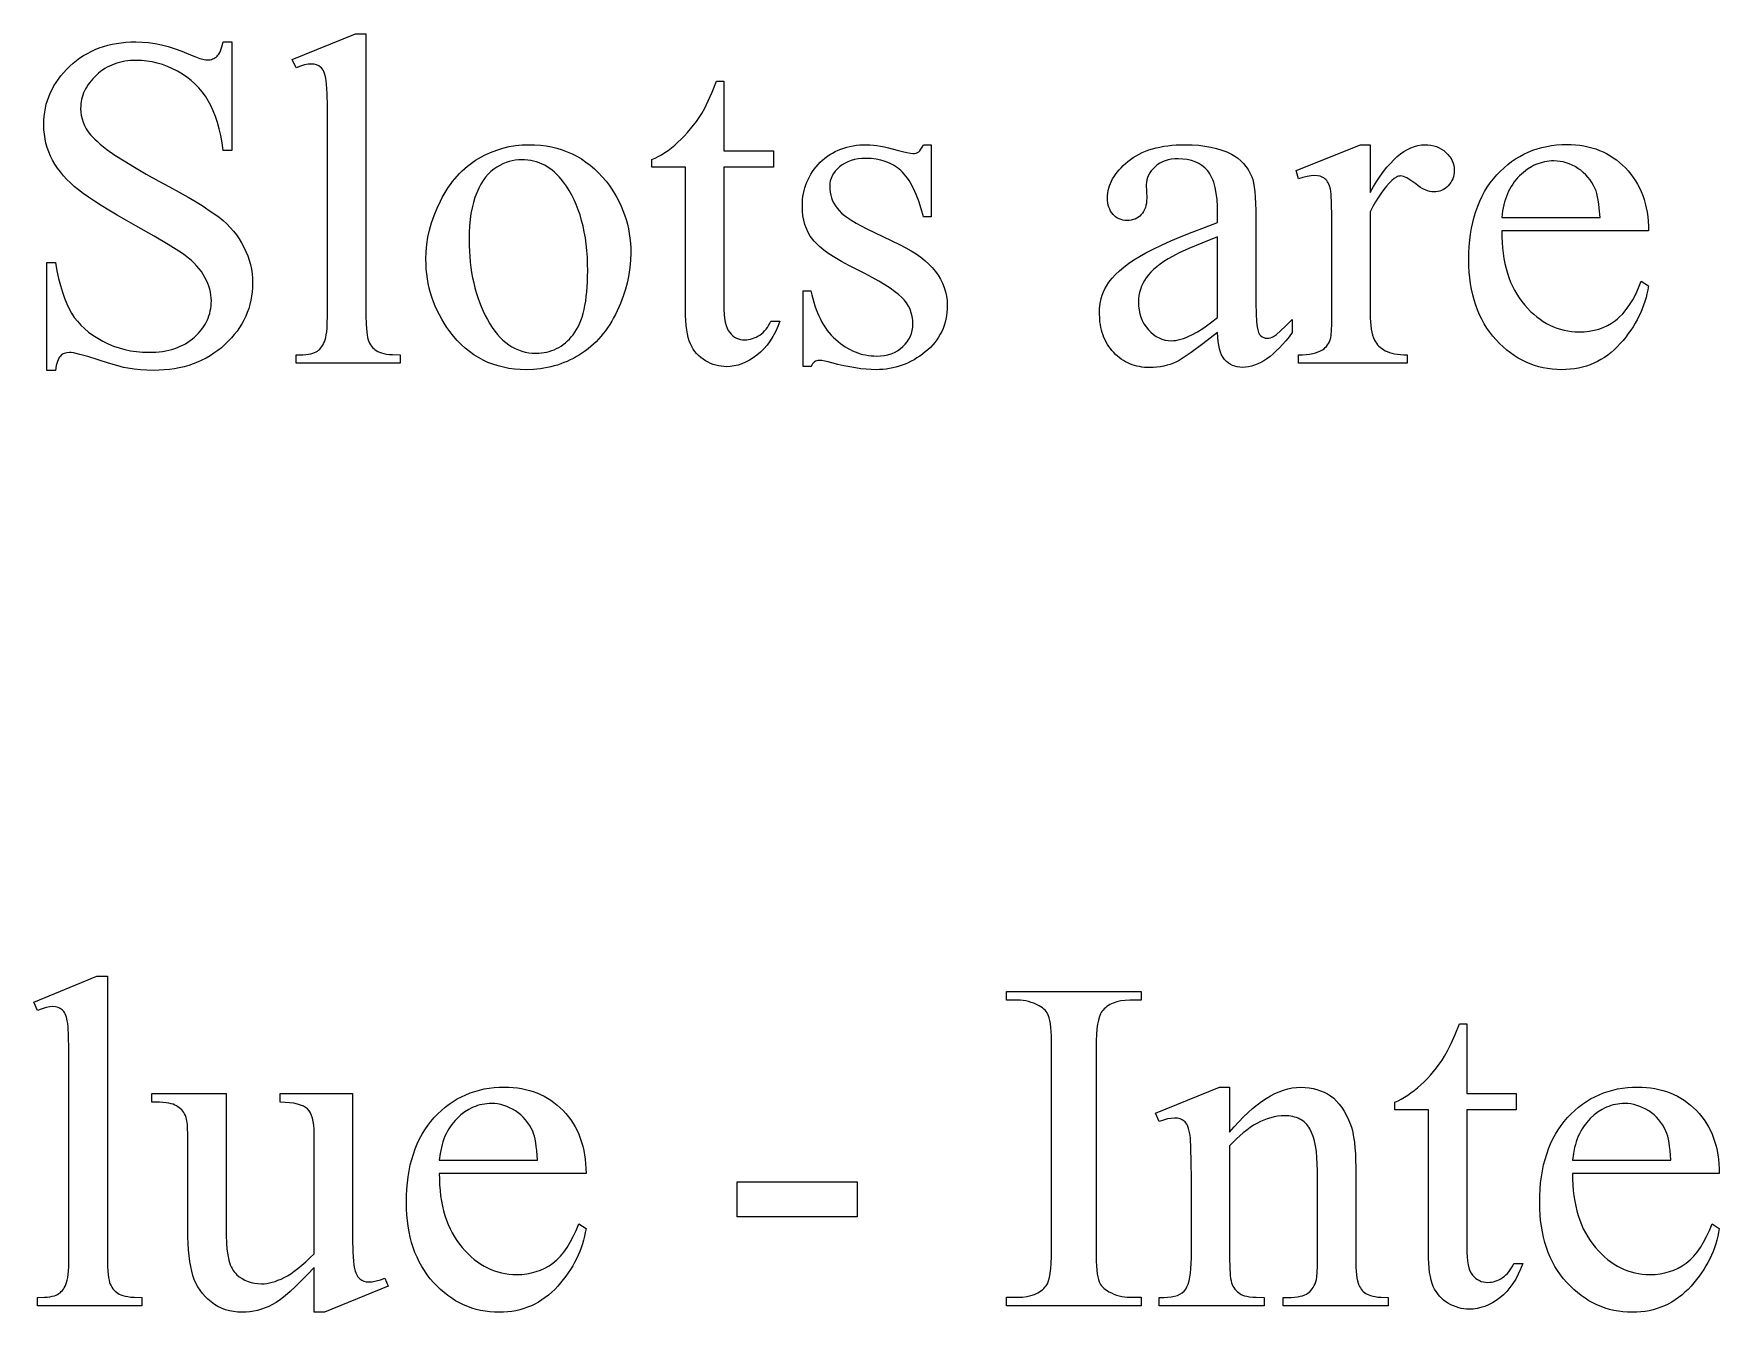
# Model space of a CAD drawing. Extents: x 6 to 600, y -207 to 349.
# Drawn here: x 219.9 to 286.9, y -169.5 to -118.7 of the extents above; entities that cross this region are included whole.
import ezdxf

# ---------------------------------------------------------------- set-up
doc = ezdxf.new("R2010")
doc.units = 0
doc.header["$MEASUREMENT"] = 0
doc.layers.add('INT', color=5, linetype='CONTINUOUS')
doc.layers.add('TEXT', color=18, linetype='CONTINUOUS')

msp = doc.modelspace()

# ---------------------------------------------------------------- linework, layer by layer
at = {"layer": 'INT'}
for points in [[(222.797, -156.159), (222.797, -167.359), (222.804, -167.722), (222.813, -167.878), (222.826, -168.018), (222.842, -168.141), (222.862, -168.247), (222.885, -168.337), (222.912, -168.41), (222.943, -168.473), (222.977, -168.531), (223.016, -168.586), (223.058, -168.637), (223.105, -168.684), (223.155, -168.727), (223.209, -168.766), (223.267, -168.802), (223.333, -168.833), (223.413, -168.86), (223.505, -168.883), (223.61, -168.902), (223.729, -168.917), (223.86, -168.927), (224.161, -168.935), (224.161, -169.267), (220.022, -169.267), (220.022, -168.935), (220.289, -168.928), (220.406, -168.919), (220.511, -168.905), (220.604, -168.889), (220.686, -168.868), (220.756, -168.844), (220.815, -168.816), (220.866, -168.783), (220.915, -168.746), (220.961, -168.704), (221.004, -168.657), (221.044, -168.605), (221.081, -168.548), (221.115, -168.486), (221.147, -168.419), (221.175, -168.342), (221.199, -168.249), (221.22, -168.14), (221.237, -168.016), (221.25, -167.875), (221.259, -167.719), (221.267, -167.359), (221.267, -159.689), (221.263, -159.044), (221.25, -158.536), (221.23, -158.166), (221.217, -158.032), (221.202, -157.933), (221.165, -157.783), (221.118, -157.658), (221.091, -157.605), (221.061, -157.559), (221.029, -157.519), (220.995, -157.486), (220.918, -157.434), (220.832, -157.396), (220.736, -157.374), (220.631, -157.366), (220.503, -157.376), (220.359, -157.403), (220.198, -157.449), (220.022, -157.514), (219.865, -157.191), (222.382, -156.159)], [(263.92, -168.926), (263.92, -169.267), (258.564, -169.267), (258.564, -168.926), (259.006, -168.926), (259.193, -168.919), (259.367, -168.898), (259.527, -168.863), (259.675, -168.813), (259.809, -168.75), (259.871, -168.713), (259.929, -168.672), (259.985, -168.628), (260.037, -168.58), (260.085, -168.529), (260.131, -168.474), (260.158, -168.434), (260.183, -168.388), (260.228, -168.275), (260.266, -168.137), (260.297, -167.972), (260.321, -167.782), (260.338, -167.565), (260.349, -167.323), (260.352, -167.055), (260.352, -158.98), (260.345, -158.545), (260.335, -158.358), (260.322, -158.191), (260.305, -158.045), (260.285, -157.918), (260.26, -157.812), (260.232, -157.726), (260.206, -157.669), (260.174, -157.615), (260.136, -157.562), (260.092, -157.512), (260.041, -157.463), (259.985, -157.417), (259.923, -157.372), (259.854, -157.33), (259.752, -157.278), (259.649, -157.233), (259.545, -157.195), (259.44, -157.164), (259.333, -157.139), (259.225, -157.122), (259.116, -157.112), (259.006, -157.108), (258.564, -157.108), (258.564, -156.767), (263.92, -156.767), (263.92, -157.108), (263.468, -157.108), (263.283, -157.115), (263.111, -157.137), (262.952, -157.172), (262.807, -157.221), (262.674, -157.285), (262.612, -157.322), (262.554, -157.362), (262.498, -157.407), (262.447, -157.454), (262.398, -157.505), (262.353, -157.56), (262.325, -157.6), (262.298, -157.647), (262.252, -157.759), (262.212, -157.898), (262.18, -158.062), (262.154, -158.253), (262.136, -158.469), (262.126, -158.711), (262.122, -158.98), (262.122, -167.055), (262.13, -167.489), (262.139, -167.676), (262.152, -167.843), (262.169, -167.99), (262.189, -168.116), (262.214, -168.222), (262.242, -168.309), (262.268, -168.365), (262.301, -168.42), (262.34, -168.472), (262.385, -168.523), (262.436, -168.571), (262.494, -168.618), (262.558, -168.662), (262.629, -168.705), (262.729, -168.757), (262.83, -168.802), (262.933, -168.84), (263.037, -168.871), (263.143, -168.895), (263.25, -168.912), (263.358, -168.923), (263.468, -168.926)], [(276.862, -158.049), (276.862, -160.823), (278.835, -160.823), (278.835, -161.469), (276.862, -161.469), (276.862, -166.944), (276.866, -167.141), (276.877, -167.321), (276.895, -167.484), (276.921, -167.631), (276.954, -167.761), (276.994, -167.874), (277.042, -167.971), (277.097, -168.05), (277.158, -168.117), (277.223, -168.175), (277.292, -168.225), (277.366, -168.265), (277.443, -168.296), (277.525, -168.318), (277.611, -168.332), (277.701, -168.336), (277.777, -168.333), (277.852, -168.324), (277.927, -168.31), (278.001, -168.289), (278.074, -168.262), (278.147, -168.23), (278.219, -168.192), (278.291, -168.147), (278.36, -168.097), (278.426, -168.041), (278.487, -167.98), (278.544, -167.913), (278.598, -167.841), (278.647, -167.763), (278.692, -167.679), (278.733, -167.59), (279.093, -167.59), (279.008, -167.808), (278.915, -168.013), (278.813, -168.204), (278.703, -168.381), (278.585, -168.544), (278.459, -168.693), (278.324, -168.828), (278.18, -168.949), (278.032, -169.056), (277.883, -169.149), (277.733, -169.227), (277.581, -169.291), (277.428, -169.341), (277.275, -169.377), (277.12, -169.398), (276.963, -169.406), (276.858, -169.402), (276.753, -169.391), (276.648, -169.372), (276.544, -169.347), (276.441, -169.314), (276.338, -169.273), (276.236, -169.226), (276.134, -169.17), (276.036, -169.109), (275.944, -169.04), (275.859, -168.966), (275.781, -168.885), (275.71, -168.797), (275.645, -168.704), (275.586, -168.604), (275.535, -168.498), (275.489, -168.381), (275.45, -168.249), (275.417, -168.102), (275.389, -167.941), (275.368, -167.765), (275.353, -167.574), (275.344, -167.368), (275.341, -167.147), (275.341, -161.469), (274.004, -161.469), (274.004, -161.164), (274.132, -161.109), (274.259, -161.045), (274.388, -160.973), (274.517, -160.891), (274.647, -160.801), (274.778, -160.702), (274.909, -160.594), (275.041, -160.478), (275.172, -160.354), (275.299, -160.224), (275.423, -160.089), (275.543, -159.949), (275.659, -159.802), (275.772, -159.651), (275.881, -159.493), (275.986, -159.33), (276.103, -159.118), (276.24, -158.834), (276.398, -158.478), (276.576, -158.049)], [(232.541, -160.823), (232.541, -165.939), (232.545, -166.601), (232.558, -167.121), (232.579, -167.498), (232.593, -167.633), (232.61, -167.732), (232.649, -167.884), (232.673, -167.95), (232.7, -168.01), (232.729, -168.064), (232.76, -168.112), (232.794, -168.153), (232.831, -168.189), (232.91, -168.245), (232.996, -168.285), (233.088, -168.31), (233.186, -168.318), (233.258, -168.315), (233.333, -168.308), (233.49, -168.279), (233.656, -168.23), (233.831, -168.161), (233.96, -168.484), (231.434, -169.525), (231.02, -169.525), (231.02, -167.737), (230.756, -168.018), (230.508, -168.272), (230.276, -168.499), (230.061, -168.698), (229.861, -168.87), (229.678, -169.014), (229.511, -169.131), (229.36, -169.221), (229.216, -169.292), (229.07, -169.354), (228.923, -169.407), (228.773, -169.449), (228.621, -169.483), (228.467, -169.506), (228.311, -169.521), (228.153, -169.525), (227.978, -169.519), (227.81, -169.5), (227.647, -169.468), (227.49, -169.423), (227.339, -169.365), (227.194, -169.295), (227.055, -169.211), (226.922, -169.115), (226.797, -169.009), (226.681, -168.895), (226.576, -168.774), (226.481, -168.646), (226.395, -168.511), (226.32, -168.368), (226.254, -168.217), (226.198, -168.06), (226.151, -167.89), (226.11, -167.704), (226.075, -167.5), (226.046, -167.281), (226.024, -167.044), (226.008, -166.791), (225.999, -166.521), (225.996, -166.234), (225.996, -162.464), (225.988, -162.188), (225.977, -162.067), (225.963, -161.957), (225.945, -161.859), (225.923, -161.773), (225.897, -161.698), (225.867, -161.634), (225.832, -161.579), (225.794, -161.526), (225.752, -161.477), (225.706, -161.431), (225.657, -161.388), (225.603, -161.348), (225.545, -161.312), (225.484, -161.28), (225.414, -161.251), (225.332, -161.226), (225.236, -161.205), (225.128, -161.189), (225.007, -161.176), (224.873, -161.168), (224.567, -161.164), (224.567, -160.823), (227.526, -160.823), (227.526, -166.474), (227.532, -166.756), (227.551, -167.013), (227.583, -167.245), (227.628, -167.451), (227.656, -167.545), (227.686, -167.632), (227.72, -167.713), (227.757, -167.788), (227.797, -167.856), (227.84, -167.918), (227.886, -167.974), (227.936, -168.023), (228.041, -168.109), (228.152, -168.184), (228.268, -168.247), (228.389, -168.299), (228.515, -168.34), (228.647, -168.368), (228.784, -168.386), (228.927, -168.391), (229.028, -168.388), (229.132, -168.376), (229.239, -168.356), (229.35, -168.329), (229.464, -168.294), (229.581, -168.251), (229.702, -168.201), (229.826, -168.143), (229.954, -168.073), (230.089, -167.99), (230.229, -167.892), (230.375, -167.781), (230.528, -167.655), (230.686, -167.515), (230.85, -167.361), (231.02, -167.193), (231.02, -162.409), (231.015, -162.236), (231.003, -162.078), (230.983, -161.935), (230.954, -161.806), (230.917, -161.692), (230.872, -161.592), (230.818, -161.507), (230.757, -161.436), (230.682, -161.377), (230.59, -161.324), (230.48, -161.279), (230.352, -161.242), (230.207, -161.211), (230.044, -161.188), (229.863, -161.173), (229.664, -161.164), (229.664, -160.823)], [(235.997, -164.004), (236, -164.235), (236.01, -164.461), (236.027, -164.68), (236.051, -164.893), (236.083, -165.1), (236.121, -165.3), (236.168, -165.494), (236.221, -165.681), (236.282, -165.863), (236.35, -166.037), (236.425, -166.206), (236.507, -166.368), (236.597, -166.524), (236.694, -166.673), (236.798, -166.817), (236.91, -166.953), (237.027, -167.083), (237.146, -167.204), (237.267, -167.317), (237.391, -167.421), (237.518, -167.517), (237.647, -167.605), (237.778, -167.684), (237.913, -167.755), (238.049, -167.818), (238.188, -167.872), (238.33, -167.918), (238.474, -167.956), (238.621, -167.985), (238.77, -168.006), (238.922, -168.019), (239.076, -168.023), (239.28, -168.016), (239.478, -167.994), (239.668, -167.959), (239.852, -167.909), (240.029, -167.845), (240.199, -167.766), (240.362, -167.673), (240.519, -167.566), (240.595, -167.507), (240.669, -167.442), (240.813, -167.298), (240.951, -167.133), (241.082, -166.948), (241.208, -166.742), (241.327, -166.516), (241.44, -166.27), (241.547, -166.004), (241.833, -166.188), (241.806, -166.345), (241.773, -166.501), (241.734, -166.654), (241.69, -166.806), (241.64, -166.956), (241.584, -167.104), (241.522, -167.25), (241.455, -167.395), (241.381, -167.538), (241.303, -167.679), (241.218, -167.818), (241.127, -167.956), (241.031, -168.091), (240.929, -168.225), (240.821, -168.358), (240.708, -168.488), (240.59, -168.614), (240.468, -168.731), (240.342, -168.841), (240.213, -168.942), (240.08, -169.035), (239.944, -169.12), (239.803, -169.197), (239.659, -169.266), (239.512, -169.327), (239.361, -169.38), (239.206, -169.424), (239.047, -169.461), (238.885, -169.489), (238.719, -169.509), (238.549, -169.521), (238.376, -169.525), (238.187, -169.521), (238.002, -169.507), (237.821, -169.484), (237.643, -169.451), (237.468, -169.41), (237.297, -169.359), (237.129, -169.299), (236.964, -169.229), (236.803, -169.151), (236.646, -169.063), (236.491, -168.965), (236.341, -168.859), (236.193, -168.743), (236.049, -168.618), (235.909, -168.484), (235.772, -168.341), (235.64, -168.19), (235.518, -168.032), (235.403, -167.868), (235.298, -167.698), (235.2, -167.521), (235.112, -167.338), (235.031, -167.148), (234.959, -166.952), (234.896, -166.75), (234.841, -166.541), (234.794, -166.326), (234.756, -166.105), (234.727, -165.877), (234.705, -165.643), (234.693, -165.403), (234.688, -165.156), (234.693, -164.889), (234.706, -164.629), (234.727, -164.377), (234.758, -164.132), (234.797, -163.895), (234.845, -163.665), (234.901, -163.443), (234.966, -163.228), (235.04, -163.021), (235.122, -162.821), (235.213, -162.628), (235.313, -162.443), (235.422, -162.265), (235.539, -162.095), (235.665, -161.933), (235.799, -161.777), (235.94, -161.631), (236.086, -161.493), (236.236, -161.365), (236.39, -161.247), (236.549, -161.138), (236.712, -161.039), (236.88, -160.949), (237.052, -160.868), (237.228, -160.797), (237.409, -160.736), (237.595, -160.684), (237.784, -160.641), (237.979, -160.608), (238.177, -160.584), (238.38, -160.57), (238.588, -160.565), (238.763, -160.569), (238.935, -160.58), (239.102, -160.598), (239.266, -160.624), (239.426, -160.657), (239.581, -160.697), (239.733, -160.744), (239.881, -160.799), (240.024, -160.861), (240.164, -160.931), (240.3, -161.007), (240.432, -161.091), (240.56, -161.183), (240.684, -161.282), (240.804, -161.388), (240.92, -161.501), (241.03, -161.62), (241.134, -161.745), (241.23, -161.874), (241.319, -162.008), (241.401, -162.147), (241.476, -162.291), (241.544, -162.44), (241.604, -162.594), (241.658, -162.753), (241.704, -162.917), (241.743, -163.086), (241.776, -163.26), (241.801, -163.438), (241.818, -163.622), (241.829, -163.81), (241.833, -164.004)], [(267.432, -162.363), (267.617, -162.146), (267.801, -161.944), (267.983, -161.755), (268.165, -161.58), (268.346, -161.42), (268.525, -161.273), (268.704, -161.14), (268.881, -161.021), (269.058, -160.917), (269.233, -160.826), (269.407, -160.749), (269.58, -160.686), (269.752, -160.637), (269.923, -160.602), (270.093, -160.581), (270.262, -160.574), (270.432, -160.58), (270.595, -160.596), (270.753, -160.623), (270.905, -160.661), (271.05, -160.709), (271.19, -160.769), (271.323, -160.839), (271.451, -160.92), (271.572, -161.013), (271.687, -161.121), (271.796, -161.242), (271.898, -161.378), (271.994, -161.527), (272.084, -161.69), (272.167, -161.867), (272.244, -162.059), (272.291, -162.206), (272.332, -162.372), (272.367, -162.556), (272.396, -162.759), (272.418, -162.98), (272.434, -163.22), (272.443, -163.478), (272.447, -163.755), (272.447, -167.359), (272.455, -167.728), (272.465, -167.888), (272.479, -168.032), (272.497, -168.16), (272.519, -168.272), (272.545, -168.367), (272.576, -168.447), (272.603, -168.503), (272.634, -168.556), (272.669, -168.605), (272.708, -168.652), (272.751, -168.695), (272.798, -168.735), (272.848, -168.772), (272.903, -168.806), (272.965, -168.837), (273.04, -168.863), (273.126, -168.885), (273.224, -168.903), (273.335, -168.917), (273.457, -168.927), (273.737, -168.935), (273.737, -169.267), (269.561, -169.267), (269.561, -168.935), (269.736, -168.935), (269.878, -168.933), (270.009, -168.924), (270.129, -168.91), (270.238, -168.89), (270.335, -168.865), (270.422, -168.834), (270.497, -168.798), (270.561, -168.756), (270.618, -168.708), (270.67, -168.655), (270.718, -168.597), (270.761, -168.533), (270.799, -168.464), (270.834, -168.39), (270.863, -168.31), (270.889, -168.226), (270.905, -168.12), (270.916, -167.94), (270.923, -167.686), (270.926, -167.359), (270.926, -163.902), (270.921, -163.624), (270.907, -163.366), (270.883, -163.127), (270.851, -162.908), (270.808, -162.708), (270.757, -162.529), (270.696, -162.369), (270.626, -162.229), (270.587, -162.166), (270.545, -162.107), (270.499, -162.052), (270.45, -162.001), (270.399, -161.954), (270.344, -161.912), (270.285, -161.873), (270.224, -161.838), (270.159, -161.808), (270.091, -161.781), (270.02, -161.759), (269.946, -161.741), (269.788, -161.716), (269.617, -161.708), (269.479, -161.713), (269.342, -161.727), (269.205, -161.75), (269.069, -161.783), (268.932, -161.825), (268.795, -161.877), (268.658, -161.938), (268.522, -162.008), (268.385, -162.087), (268.249, -162.176), (268.113, -162.275), (267.976, -162.382), (267.84, -162.499), (267.704, -162.626), (267.568, -162.761), (267.432, -162.907), (267.432, -167.359), (267.438, -167.747), (267.457, -168.053), (267.471, -168.175), (267.489, -168.277), (267.509, -168.358), (267.533, -168.419), (267.567, -168.484), (267.604, -168.544), (267.644, -168.6), (267.686, -168.651), (267.732, -168.697), (267.781, -168.74), (267.833, -168.778), (267.888, -168.811), (267.952, -168.84), (268.03, -168.865), (268.123, -168.887), (268.23, -168.904), (268.352, -168.918), (268.489, -168.928), (268.805, -168.935), (268.805, -169.267), (264.629, -169.267), (264.629, -168.935), (264.814, -168.935), (264.969, -168.93), (265.11, -168.915), (265.239, -168.889), (265.354, -168.854), (265.457, -168.808), (265.546, -168.751), (265.622, -168.685), (265.685, -168.608), (265.738, -168.517), (265.784, -168.407), (265.823, -168.279), (265.854, -168.132), (265.879, -167.967), (265.897, -167.783), (265.907, -167.58), (265.911, -167.359), (265.911, -164.225), (265.906, -163.539), (265.893, -163.001), (265.872, -162.612), (265.858, -162.473), (265.842, -162.372), (265.802, -162.219), (265.754, -162.093), (265.726, -162.04), (265.696, -161.993), (265.664, -161.954), (265.63, -161.92), (265.592, -161.892), (265.552, -161.868), (265.463, -161.83), (265.361, -161.808), (265.247, -161.8), (265.112, -161.809), (264.964, -161.835), (264.803, -161.878), (264.629, -161.939), (264.491, -161.607), (267.035, -160.574), (267.432, -160.574)], [(281.075, -164.004), (281.077, -164.235), (281.087, -164.461), (281.104, -164.68), (281.128, -164.893), (281.16, -165.1), (281.199, -165.3), (281.245, -165.494), (281.298, -165.681), (281.359, -165.863), (281.427, -166.037), (281.502, -166.206), (281.585, -166.368), (281.675, -166.524), (281.772, -166.673), (281.876, -166.817), (281.987, -166.953), (282.104, -167.083), (282.223, -167.204), (282.344, -167.317), (282.469, -167.421), (282.595, -167.517), (282.724, -167.605), (282.856, -167.684), (282.99, -167.755), (283.127, -167.818), (283.266, -167.872), (283.407, -167.918), (283.552, -167.956), (283.698, -167.985), (283.848, -168.006), (283.999, -168.019), (284.154, -168.023), (284.358, -168.016), (284.555, -167.994), (284.746, -167.959), (284.929, -167.909), (285.106, -167.845), (285.276, -167.766), (285.44, -167.673), (285.596, -167.566), (285.672, -167.507), (285.747, -167.442), (285.891, -167.298), (286.028, -167.133), (286.16, -166.948), (286.285, -166.742), (286.404, -166.516), (286.517, -166.27), (286.624, -166.004), (286.91, -166.188), (286.883, -166.345), (286.85, -166.501), (286.812, -166.654), (286.767, -166.806), (286.717, -166.956), (286.661, -167.104), (286.599, -167.25), (286.532, -167.395), (286.459, -167.538), (286.38, -167.679), (286.295, -167.818), (286.205, -167.956), (286.109, -168.091), (286.007, -168.225), (285.899, -168.358), (285.785, -168.488), (285.667, -168.614), (285.545, -168.731), (285.42, -168.841), (285.29, -168.942), (285.158, -169.035), (285.021, -169.12), (284.881, -169.197), (284.737, -169.266), (284.589, -169.327), (284.438, -169.38), (284.283, -169.424), (284.124, -169.461), (283.962, -169.489), (283.796, -169.509), (283.626, -169.521), (283.453, -169.525), (283.265, -169.521), (283.08, -169.507), (282.898, -169.484), (282.72, -169.451), (282.545, -169.41), (282.374, -169.359), (282.206, -169.299), (282.042, -169.229), (281.881, -169.151), (281.723, -169.063), (281.569, -168.965), (281.418, -168.859), (281.271, -168.743), (281.127, -168.618), (280.986, -168.484), (280.849, -168.341), (280.718, -168.19), (280.595, -168.032), (280.481, -167.868), (280.375, -167.698), (280.278, -167.521), (280.189, -167.338), (280.109, -167.148), (280.037, -166.952), (279.973, -166.75), (279.918, -166.541), (279.872, -166.326), (279.834, -166.105), (279.804, -165.877), (279.783, -165.643), (279.77, -165.403), (279.766, -165.156), (279.77, -164.889), (279.783, -164.629), (279.805, -164.377), (279.835, -164.132), (279.874, -163.895), (279.922, -163.665), (279.978, -163.443), (280.044, -163.228), (280.117, -163.021), (280.2, -162.821), (280.291, -162.628), (280.391, -162.443), (280.499, -162.265), (280.616, -162.095), (280.742, -161.933), (280.877, -161.777), (281.018, -161.631), (281.163, -161.493), (281.313, -161.365), (281.467, -161.247), (281.626, -161.138), (281.789, -161.039), (281.957, -160.949), (282.129, -160.868), (282.306, -160.797), (282.487, -160.736), (282.672, -160.684), (282.862, -160.641), (283.056, -160.608), (283.255, -160.584), (283.458, -160.57), (283.665, -160.565), (283.841, -160.569), (284.012, -160.58), (284.18, -160.598), (284.343, -160.624), (284.503, -160.657), (284.659, -160.697), (284.81, -160.744), (284.958, -160.799), (285.102, -160.861), (285.242, -160.931), (285.378, -161.007), (285.509, -161.091), (285.637, -161.183), (285.761, -161.282), (285.881, -161.388), (285.997, -161.501), (286.108, -161.62), (286.211, -161.745), (286.308, -161.874), (286.397, -162.008), (286.479, -162.147), (286.554, -162.291), (286.621, -162.44), (286.682, -162.594), (286.735, -162.753), (286.782, -162.917), (286.821, -163.086), (286.853, -163.26), (286.878, -163.438), (286.896, -163.622), (286.906, -163.81), (286.91, -164.004)], [(235.997, -163.469), (239.906, -163.469), (239.877, -163.093), (239.857, -162.928), (239.835, -162.778), (239.809, -162.642), (239.78, -162.522), (239.748, -162.416), (239.712, -162.326), (239.651, -162.2), (239.583, -162.082), (239.508, -161.97), (239.425, -161.865), (239.336, -161.767), (239.24, -161.676), (239.136, -161.592), (239.026, -161.515), (238.911, -161.446), (238.795, -161.386), (238.678, -161.335), (238.559, -161.293), (238.439, -161.261), (238.318, -161.238), (238.195, -161.224), (238.072, -161.22), (237.977, -161.222), (237.883, -161.229), (237.79, -161.241), (237.699, -161.257), (237.609, -161.278), (237.52, -161.303), (237.433, -161.333), (237.347, -161.368), (237.262, -161.408), (237.178, -161.452), (237.015, -161.554), (236.856, -161.675), (236.703, -161.814), (236.629, -161.89), (236.56, -161.97), (236.494, -162.054), (236.432, -162.141), (236.374, -162.231), (236.32, -162.326), (236.27, -162.424), (236.224, -162.525), (236.182, -162.63), (236.144, -162.739), (236.11, -162.852), (236.08, -162.968), (236.031, -163.211)], [(281.075, -163.469), (284.983, -163.469), (284.954, -163.093), (284.935, -162.928), (284.912, -162.778), (284.886, -162.642), (284.857, -162.522), (284.825, -162.416), (284.79, -162.326), (284.729, -162.2), (284.66, -162.082), (284.585, -161.97), (284.503, -161.865), (284.414, -161.767), (284.317, -161.676), (284.214, -161.592), (284.103, -161.515), (283.988, -161.446), (283.872, -161.386), (283.755, -161.335), (283.636, -161.293), (283.516, -161.261), (283.395, -161.238), (283.273, -161.224), (283.149, -161.22), (283.054, -161.222), (282.96, -161.229), (282.868, -161.241), (282.776, -161.257), (282.687, -161.278), (282.598, -161.303), (282.51, -161.333), (282.424, -161.368), (282.339, -161.408), (282.256, -161.452), (282.092, -161.554), (281.934, -161.675), (281.78, -161.814), (281.707, -161.89), (281.637, -161.97), (281.571, -162.054), (281.51, -162.141), (281.452, -162.231), (281.398, -162.326), (281.348, -162.424), (281.302, -162.525), (281.26, -162.63), (281.222, -162.739), (281.187, -162.852), (281.157, -162.968), (281.108, -163.211)], [(247.852, -164.335), (252.618, -164.335), (252.618, -165.727), (247.852, -165.727)]]:
    msp.add_lwpolyline(points, close=True, dxfattribs=at)
at = {"layer": 'TEXT'}
for points in [[(233.08, -118.659), (233.08, -129.859), (233.087, -130.222), (233.096, -130.378), (233.109, -130.518), (233.125, -130.641), (233.145, -130.747), (233.168, -130.837), (233.195, -130.91), (233.226, -130.973), (233.26, -131.031), (233.299, -131.086), (233.341, -131.137), (233.388, -131.184), (233.438, -131.227), (233.492, -131.266), (233.55, -131.302), (233.616, -131.333), (233.696, -131.36), (233.788, -131.383), (233.893, -131.402), (234.012, -131.417), (234.143, -131.427), (234.444, -131.435), (234.444, -131.767), (230.305, -131.767), (230.305, -131.435), (230.572, -131.428), (230.689, -131.419), (230.794, -131.405), (230.887, -131.389), (230.969, -131.368), (231.039, -131.344), (231.098, -131.316), (231.149, -131.283), (231.198, -131.246), (231.244, -131.204), (231.287, -131.157), (231.327, -131.105), (231.364, -131.048), (231.398, -130.986), (231.43, -130.919), (231.458, -130.842), (231.482, -130.749), (231.503, -130.64), (231.52, -130.516), (231.533, -130.375), (231.542, -130.219), (231.55, -129.859), (231.55, -122.189), (231.546, -121.544), (231.533, -121.036), (231.513, -120.666), (231.5, -120.532), (231.485, -120.433), (231.448, -120.283), (231.401, -120.158), (231.374, -120.105), (231.344, -120.059), (231.312, -120.019), (231.278, -119.986), (231.201, -119.934), (231.115, -119.896), (231.019, -119.874), (230.914, -119.866), (230.786, -119.876), (230.642, -119.903), (230.481, -119.949), (230.305, -120.014), (230.148, -119.691), (232.665, -118.659)], [(227.742, -118.981), (227.742, -123.305), (227.401, -123.305), (227.356, -123.002), (227.302, -122.714), (227.24, -122.443), (227.17, -122.187), (227.091, -121.947), (227.005, -121.723), (226.91, -121.515), (226.807, -121.323), (226.694, -121.143), (226.57, -120.973), (226.434, -120.813), (226.287, -120.661), (226.129, -120.52), (225.959, -120.388), (225.778, -120.265), (225.585, -120.152), (225.386, -120.051), (225.186, -119.963), (224.983, -119.888), (224.779, -119.827), (224.573, -119.78), (224.365, -119.746), (224.156, -119.726), (223.945, -119.719), (223.71, -119.728), (223.597, -119.74), (223.486, -119.756), (223.378, -119.776), (223.272, -119.801), (223.169, -119.831), (223.069, -119.865), (222.971, -119.904), (222.876, -119.948), (222.783, -119.996), (222.693, -120.048), (222.606, -120.105), (222.521, -120.167), (222.439, -120.233), (222.359, -120.304), (222.212, -120.453), (222.085, -120.607), (222.028, -120.686), (221.977, -120.766), (221.93, -120.847), (221.889, -120.93), (221.852, -121.014), (221.82, -121.099), (221.793, -121.185), (221.771, -121.273), (221.754, -121.362), (221.742, -121.452), (221.735, -121.544), (221.732, -121.636), (221.738, -121.778), (221.757, -121.916), (221.788, -122.051), (221.831, -122.183), (221.887, -122.311), (221.955, -122.437), (222.036, -122.559), (222.129, -122.678), (222.206, -122.766), (222.296, -122.858), (222.398, -122.953), (222.513, -123.052), (222.64, -123.155), (222.779, -123.261), (223.094, -123.485), (223.459, -123.722), (223.872, -123.974), (224.336, -124.241), (224.848, -124.522), (225.268, -124.75), (225.654, -124.964), (226.005, -125.165), (226.322, -125.352), (226.603, -125.526), (226.85, -125.686), (227.063, -125.832), (227.24, -125.964), (227.396, -126.093), (227.542, -126.227), (227.679, -126.366), (227.807, -126.512), (227.926, -126.663), (228.035, -126.819), (228.135, -126.981), (228.226, -127.149), (228.307, -127.32), (228.378, -127.494), (228.437, -127.67), (228.486, -127.847), (228.523, -128.027), (228.55, -128.208), (228.567, -128.392), (228.572, -128.578), (228.568, -128.754), (228.555, -128.926), (228.533, -129.096), (228.503, -129.263), (228.465, -129.427), (228.417, -129.587), (228.361, -129.745), (228.297, -129.899), (228.224, -130.051), (228.142, -130.199), (228.051, -130.345), (227.952, -130.487), (227.845, -130.626), (227.729, -130.762), (227.604, -130.895), (227.471, -131.025), (227.33, -131.15), (227.185, -131.266), (227.035, -131.374), (226.88, -131.475), (226.72, -131.567), (226.556, -131.652), (226.386, -131.728), (226.211, -131.796), (226.031, -131.856), (225.847, -131.908), (225.657, -131.953), (225.463, -131.989), (225.264, -132.017), (225.059, -132.037), (224.85, -132.049), (224.636, -132.053), (224.368, -132.048), (224.108, -132.032), (223.856, -132.006), (223.613, -131.97), (223.431, -131.932), (223.174, -131.863), (222.839, -131.763), (222.428, -131.634), (222.02, -131.507), (221.694, -131.416), (221.451, -131.361), (221.36, -131.348), (221.29, -131.343), (221.18, -131.352), (221.13, -131.363), (221.083, -131.378), (221.039, -131.397), (220.998, -131.421), (220.96, -131.449), (220.926, -131.481), (220.893, -131.521), (220.863, -131.569), (220.835, -131.627), (220.809, -131.693), (220.764, -131.855), (220.727, -132.053), (220.386, -132.053), (220.386, -127.766), (220.727, -127.766), (220.79, -128.092), (220.858, -128.397), (220.93, -128.681), (221.008, -128.943), (221.092, -129.184), (221.18, -129.404), (221.274, -129.603), (221.373, -129.781), (221.481, -129.944), (221.602, -130.101), (221.737, -130.25), (221.885, -130.393), (222.047, -130.528), (222.222, -130.656), (222.411, -130.777), (222.612, -130.891), (222.824, -130.995), (223.04, -131.085), (223.261, -131.161), (223.487, -131.223), (223.718, -131.272), (223.955, -131.306), (224.196, -131.327), (224.442, -131.334), (224.584, -131.332), (224.723, -131.324), (224.857, -131.313), (224.988, -131.296), (225.115, -131.275), (225.238, -131.248), (225.358, -131.218), (225.474, -131.182), (225.585, -131.141), (225.694, -131.096), (225.798, -131.046), (225.898, -130.992), (225.995, -130.932), (226.088, -130.868), (226.177, -130.799), (226.263, -130.726), (226.344, -130.649), (226.42, -130.57), (226.49, -130.49), (226.555, -130.408), (226.615, -130.324), (226.67, -130.238), (226.72, -130.151), (226.764, -130.062), (226.803, -129.971), (226.837, -129.879), (226.866, -129.784), (226.889, -129.689), (226.908, -129.591), (226.921, -129.491), (226.929, -129.39), (226.931, -129.288), (226.927, -129.172), (226.915, -129.056), (226.896, -128.941), (226.868, -128.824), (226.832, -128.708), (226.789, -128.591), (226.737, -128.474), (226.678, -128.356), (226.61, -128.24), (226.533, -128.125), (226.448, -128.013), (226.354, -127.902), (226.251, -127.794), (226.139, -127.688), (226.019, -127.583), (225.89, -127.481), (225.78, -127.402), (225.632, -127.304), (225.219, -127.049), (224.65, -126.716), (223.926, -126.305), (223.182, -125.879), (222.853, -125.683), (222.554, -125.498), (222.283, -125.324), (222.041, -125.162), (221.828, -125.011), (221.645, -124.872), (221.48, -124.737), (221.326, -124.598), (221.182, -124.455), (221.049, -124.31), (220.925, -124.16), (220.812, -124.008), (220.709, -123.852), (220.617, -123.692), (220.535, -123.529), (220.463, -123.361), (220.403, -123.19), (220.354, -123.014), (220.316, -122.835), (220.288, -122.651), (220.272, -122.464), (220.266, -122.272), (220.27, -122.106), (220.283, -121.942), (220.303, -121.781), (220.331, -121.623), (220.367, -121.468), (220.412, -121.315), (220.464, -121.166), (220.525, -121.02), (220.593, -120.876), (220.67, -120.736), (220.754, -120.598), (220.847, -120.464), (220.948, -120.332), (221.057, -120.203), (221.174, -120.077), (221.299, -119.954), (221.43, -119.836), (221.566, -119.726), (221.706, -119.623), (221.85, -119.529), (221.999, -119.441), (222.152, -119.361), (222.31, -119.289), (222.472, -119.225), (222.638, -119.168), (222.809, -119.118), (222.984, -119.076), (223.164, -119.042), (223.348, -119.016), (223.536, -118.997), (223.729, -118.985), (223.926, -118.981), (224.177, -118.989), (224.431, -119.012), (224.69, -119.05), (224.952, -119.104), (225.217, -119.172), (225.487, -119.256), (225.76, -119.356), (226.037, -119.47), (226.276, -119.571), (226.477, -119.643), (226.64, -119.686), (226.708, -119.697), (226.765, -119.7), (226.88, -119.692), (226.933, -119.68), (226.983, -119.665), (227.031, -119.645), (227.076, -119.62), (227.118, -119.591), (227.157, -119.558), (227.194, -119.517), (227.229, -119.468), (227.263, -119.41), (227.294, -119.342), (227.324, -119.266), (227.352, -119.18), (227.401, -118.981)], [(247.313, -120.549), (247.313, -123.323), (249.286, -123.323), (249.286, -123.969), (247.313, -123.969), (247.313, -129.444), (247.317, -129.641), (247.328, -129.821), (247.346, -129.984), (247.372, -130.131), (247.405, -130.261), (247.445, -130.374), (247.493, -130.471), (247.548, -130.55), (247.609, -130.617), (247.674, -130.675), (247.743, -130.725), (247.816, -130.765), (247.894, -130.796), (247.976, -130.818), (248.062, -130.832), (248.152, -130.836), (248.227, -130.833), (248.303, -130.824), (248.377, -130.81), (248.451, -130.789), (248.525, -130.762), (248.598, -130.73), (248.67, -130.692), (248.742, -130.647), (248.811, -130.597), (248.877, -130.541), (248.938, -130.48), (248.995, -130.413), (249.048, -130.341), (249.098, -130.263), (249.143, -130.179), (249.184, -130.09), (249.544, -130.09), (249.459, -130.308), (249.366, -130.513), (249.264, -130.704), (249.154, -130.881), (249.036, -131.044), (248.909, -131.193), (248.774, -131.328), (248.631, -131.449), (248.483, -131.556), (248.334, -131.649), (248.183, -131.727), (248.032, -131.791), (247.879, -131.841), (247.725, -131.877), (247.57, -131.898), (247.414, -131.906), (247.309, -131.902), (247.203, -131.891), (247.099, -131.872), (246.995, -131.847), (246.891, -131.814), (246.789, -131.773), (246.686, -131.726), (246.585, -131.67), (246.487, -131.609), (246.395, -131.54), (246.31, -131.466), (246.232, -131.385), (246.16, -131.297), (246.095, -131.204), (246.037, -131.104), (245.985, -130.998), (245.94, -130.881), (245.901, -130.749), (245.867, -130.602), (245.84, -130.441), (245.819, -130.265), (245.804, -130.074), (245.795, -129.868), (245.792, -129.647), (245.792, -123.969), (244.455, -123.969), (244.455, -123.664), (244.582, -123.609), (244.71, -123.545), (244.839, -123.473), (244.968, -123.391), (245.098, -123.301), (245.229, -123.202), (245.36, -123.094), (245.492, -122.978), (245.623, -122.854), (245.75, -122.724), (245.874, -122.589), (245.994, -122.449), (246.11, -122.302), (246.223, -122.151), (246.332, -121.993), (246.437, -121.83), (246.554, -121.618), (246.691, -121.334), (246.848, -120.978), (247.027, -120.549)], [(239.551, -123.074), (239.788, -123.08), (240.019, -123.097), (240.244, -123.126), (240.463, -123.165), (240.676, -123.217), (240.883, -123.279), (241.084, -123.353), (241.279, -123.439), (241.469, -123.535), (241.653, -123.643), (241.83, -123.763), (242.002, -123.894), (242.168, -124.036), (242.328, -124.19), (242.482, -124.355), (242.63, -124.531), (242.749, -124.688), (242.861, -124.848), (242.965, -125.011), (243.062, -125.176), (243.15, -125.345), (243.231, -125.516), (243.304, -125.69), (243.37, -125.868), (243.428, -126.048), (243.478, -126.23), (243.52, -126.416), (243.555, -126.605), (243.582, -126.797), (243.601, -126.991), (243.612, -127.188), (243.616, -127.389), (243.608, -127.672), (243.582, -127.957), (243.54, -128.243), (243.48, -128.529), (243.404, -128.817), (243.31, -129.105), (243.2, -129.394), (243.072, -129.684), (243.003, -129.827), (242.93, -129.965), (242.854, -130.099), (242.775, -130.229), (242.692, -130.354), (242.607, -130.475), (242.518, -130.591), (242.426, -130.703), (242.331, -130.81), (242.232, -130.913), (242.131, -131.011), (242.026, -131.105), (241.918, -131.194), (241.807, -131.279), (241.692, -131.359), (241.574, -131.435), (241.454, -131.507), (241.333, -131.574), (241.209, -131.636), (241.084, -131.693), (240.957, -131.746), (240.828, -131.795), (240.698, -131.839), (240.566, -131.878), (240.433, -131.912), (240.297, -131.942), (240.16, -131.968), (240.021, -131.988), (239.881, -132.005), (239.739, -132.016), (239.45, -132.025), (239.214, -132.019), (238.985, -132.002), (238.762, -131.972), (238.545, -131.93), (238.334, -131.877), (238.129, -131.811), (237.93, -131.734), (237.737, -131.645), (237.551, -131.544), (237.371, -131.431), (237.196, -131.306), (237.028, -131.17), (236.866, -131.021), (236.71, -130.861), (236.56, -130.689), (236.417, -130.504), (236.302, -130.343), (236.194, -130.179), (236.094, -130.013), (236.001, -129.844), (235.916, -129.673), (235.838, -129.499), (235.768, -129.323), (235.705, -129.145), (235.649, -128.964), (235.601, -128.78), (235.56, -128.594), (235.527, -128.406), (235.501, -128.215), (235.482, -128.022), (235.471, -127.826), (235.467, -127.628), (235.476, -127.338), (235.503, -127.048), (235.548, -126.759), (235.611, -126.47), (235.692, -126.182), (235.791, -125.894), (235.908, -125.606), (236.044, -125.319), (236.117, -125.178), (236.193, -125.041), (236.272, -124.91), (236.354, -124.783), (236.439, -124.66), (236.527, -124.543), (236.617, -124.43), (236.711, -124.321), (236.807, -124.217), (236.906, -124.119), (237.008, -124.024), (237.113, -123.935), (237.22, -123.85), (237.331, -123.769), (237.444, -123.694), (237.56, -123.623), (237.797, -123.494), (238.037, -123.383), (238.281, -123.289), (238.528, -123.212), (238.778, -123.152), (239.033, -123.109), (239.29, -123.083)], [(255.563, -123.074), (255.563, -125.95), (255.259, -125.95), (255.168, -125.625), (255.071, -125.327), (254.968, -125.056), (254.859, -124.812), (254.744, -124.595), (254.684, -124.497), (254.622, -124.405), (254.559, -124.321), (254.494, -124.243), (254.428, -124.171), (254.36, -124.107), (254.218, -123.992), (254.067, -123.893), (253.907, -123.809), (253.737, -123.74), (253.558, -123.687), (253.369, -123.649), (253.171, -123.626), (252.964, -123.618), (252.806, -123.624), (252.657, -123.64), (252.515, -123.666), (252.381, -123.704), (252.254, -123.751), (252.136, -123.81), (252.025, -123.879), (251.922, -123.959), (251.829, -124.046), (251.749, -124.134), (251.68, -124.226), (251.625, -124.319), (251.581, -124.414), (251.55, -124.512), (251.532, -124.613), (251.526, -124.715), (251.53, -124.842), (251.544, -124.964), (251.567, -125.082), (251.599, -125.195), (251.641, -125.303), (251.692, -125.407), (251.751, -125.506), (251.821, -125.6), (251.901, -125.695), (252, -125.792), (252.118, -125.89), (252.254, -125.99), (252.408, -126.091), (252.581, -126.193), (252.772, -126.297), (252.982, -126.402), (254.328, -127.057), (254.555, -127.173), (254.767, -127.294), (254.964, -127.419), (255.147, -127.549), (255.315, -127.684), (255.468, -127.823), (255.607, -127.966), (255.731, -128.114), (255.841, -128.267), (255.936, -128.424), (256.017, -128.586), (256.082, -128.752), (256.134, -128.923), (256.17, -129.098), (256.192, -129.278), (256.199, -129.463), (256.196, -129.605), (256.186, -129.744), (256.169, -129.879), (256.145, -130.011), (256.114, -130.139), (256.077, -130.264), (256.033, -130.385), (255.982, -130.503), (255.924, -130.618), (255.859, -130.728), (255.788, -130.836), (255.709, -130.94), (255.624, -131.04), (255.532, -131.137), (255.434, -131.23), (255.328, -131.32), (255.218, -131.406), (255.107, -131.485), (254.994, -131.56), (254.88, -131.629), (254.763, -131.692), (254.646, -131.75), (254.526, -131.802), (254.405, -131.849), (254.283, -131.89), (254.158, -131.926), (254.032, -131.956), (253.905, -131.981), (253.776, -132.001), (253.645, -132.014), (253.513, -132.023), (253.379, -132.025), (253.181, -132.021), (252.978, -132.008), (252.767, -131.986), (252.549, -131.956), (252.324, -131.917), (252.093, -131.87), (251.854, -131.814), (251.609, -131.749), (251.463, -131.708), (251.332, -131.68), (251.215, -131.662), (251.111, -131.657), (251.059, -131.66), (251.011, -131.672), (250.965, -131.69), (250.922, -131.717), (250.882, -131.75), (250.845, -131.791), (250.81, -131.84), (250.779, -131.896), (250.475, -131.896), (250.475, -128.882), (250.779, -128.882), (250.813, -129.041), (250.851, -129.195), (250.892, -129.344), (250.937, -129.487), (250.986, -129.626), (251.039, -129.76), (251.095, -129.889), (251.155, -130.013), (251.218, -130.133), (251.285, -130.247), (251.356, -130.356), (251.431, -130.46), (251.509, -130.559), (251.591, -130.653), (251.676, -130.743), (251.765, -130.827), (251.857, -130.906), (251.95, -130.98), (252.045, -131.049), (252.14, -131.113), (252.238, -131.172), (252.336, -131.226), (252.436, -131.274), (252.537, -131.318), (252.64, -131.356), (252.744, -131.389), (252.849, -131.418), (252.956, -131.441), (253.064, -131.458), (253.174, -131.471), (253.285, -131.479), (253.397, -131.481), (253.552, -131.476), (253.7, -131.458), (253.841, -131.429), (253.974, -131.388), (254.1, -131.336), (254.219, -131.271), (254.33, -131.196), (254.434, -131.108), (254.528, -131.012), (254.609, -130.912), (254.678, -130.807), (254.735, -130.697), (254.779, -130.582), (254.81, -130.463), (254.829, -130.338), (254.835, -130.209), (254.828, -130.053), (254.807, -129.904), (254.772, -129.761), (254.723, -129.624), (254.66, -129.493), (254.584, -129.369), (254.493, -129.252), (254.388, -129.14), (254.262, -129.028), (254.109, -128.909), (253.927, -128.783), (253.718, -128.649), (253.482, -128.508), (253.217, -128.36), (252.924, -128.205), (252.604, -128.043), (252.284, -127.879), (251.993, -127.719), (251.731, -127.563), (251.498, -127.412), (251.293, -127.264), (251.118, -127.12), (250.971, -126.98), (250.908, -126.912), (250.853, -126.845), (250.755, -126.709), (250.671, -126.565), (250.6, -126.412), (250.542, -126.25), (250.496, -126.08), (250.464, -125.901), (250.444, -125.713), (250.438, -125.517), (250.441, -125.388), (250.449, -125.262), (250.463, -125.139), (250.483, -125.018), (250.508, -124.899), (250.538, -124.784), (250.575, -124.671), (250.616, -124.561), (250.664, -124.453), (250.717, -124.348), (250.776, -124.246), (250.84, -124.147), (250.909, -124.05), (250.985, -123.955), (251.066, -123.864), (251.152, -123.775), (251.243, -123.69), (251.337, -123.611), (251.435, -123.537), (251.536, -123.468), (251.64, -123.406), (251.747, -123.348), (251.858, -123.296), (251.972, -123.25), (252.089, -123.208), (252.209, -123.173), (252.333, -123.143), (252.46, -123.118), (252.59, -123.099), (252.724, -123.085), (252.86, -123.077), (253.001, -123.074), (253.128, -123.078), (253.263, -123.088), (253.404, -123.104), (253.551, -123.127), (253.706, -123.157), (253.866, -123.194), (254.208, -123.286), (254.424, -123.347), (254.6, -123.39), (254.737, -123.416), (254.835, -123.425), (254.905, -123.421), (254.966, -123.409), (255.02, -123.388), (255.065, -123.36), (255.109, -123.318), (255.155, -123.256), (255.205, -123.175), (255.259, -123.074)], [(266.957, -130.55), (266.368, -131), (265.899, -131.343), (265.71, -131.475), (265.552, -131.581), (265.423, -131.659), (265.325, -131.712), (265.2, -131.766), (265.072, -131.813), (264.943, -131.852), (264.811, -131.885), (264.678, -131.91), (264.542, -131.928), (264.405, -131.939), (264.265, -131.942), (264.157, -131.94), (264.051, -131.933), (263.948, -131.921), (263.847, -131.905), (263.748, -131.884), (263.652, -131.858), (263.558, -131.828), (263.467, -131.793), (263.378, -131.753), (263.291, -131.708), (263.207, -131.659), (263.125, -131.605), (263.046, -131.547), (262.969, -131.484), (262.895, -131.416), (262.823, -131.343), (262.754, -131.267), (262.69, -131.187), (262.63, -131.105), (262.575, -131.02), (262.524, -130.932), (262.477, -130.841), (262.435, -130.747), (262.397, -130.65), (262.364, -130.55), (262.335, -130.447), (262.311, -130.341), (262.291, -130.232), (262.276, -130.12), (262.265, -130.005), (262.256, -129.767), (262.26, -129.615), (262.273, -129.468), (262.295, -129.327), (262.325, -129.191), (262.364, -129.06), (262.411, -128.934), (262.467, -128.813), (262.532, -128.698), (262.635, -128.542), (262.756, -128.389), (262.894, -128.238), (263.05, -128.089), (263.223, -127.943), (263.413, -127.799), (263.621, -127.657), (263.846, -127.518), (264.099, -127.376), (264.391, -127.226), (264.722, -127.069), (265.091, -126.905), (265.5, -126.733), (265.947, -126.553), (266.433, -126.366), (266.957, -126.172), (266.957, -125.84), (266.951, -125.537), (266.932, -125.258), (266.901, -125.004), (266.857, -124.775), (266.8, -124.571), (266.768, -124.478), (266.731, -124.391), (266.692, -124.311), (266.65, -124.237), (266.605, -124.169), (266.556, -124.107), (266.45, -123.997), (266.333, -123.901), (266.204, -123.82), (266.064, -123.754), (265.913, -123.703), (265.75, -123.666), (265.576, -123.644), (265.39, -123.637), (265.248, -123.642), (265.115, -123.656), (264.988, -123.681), (264.869, -123.715), (264.758, -123.759), (264.654, -123.813), (264.557, -123.877), (264.468, -123.95), (264.386, -124.03), (264.315, -124.113), (264.255, -124.198), (264.205, -124.287), (264.167, -124.378), (264.14, -124.472), (264.123, -124.569), (264.118, -124.669), (264.136, -125.204), (264.133, -125.307), (264.123, -125.404), (264.106, -125.495), (264.082, -125.579), (264.052, -125.658), (264.014, -125.731), (263.97, -125.798), (263.92, -125.858), (263.863, -125.912), (263.803, -125.959), (263.738, -125.999), (263.67, -126.031), (263.597, -126.056), (263.519, -126.074), (263.438, -126.085), (263.353, -126.089), (263.269, -126.085), (263.19, -126.074), (263.114, -126.055), (263.043, -126.029), (262.975, -125.995), (262.911, -125.954), (262.851, -125.905), (262.795, -125.849), (262.744, -125.786), (262.7, -125.718), (262.663, -125.645), (262.633, -125.566), (262.609, -125.481), (262.592, -125.391), (262.582, -125.296), (262.578, -125.195), (262.582, -125.096), (262.591, -124.998), (262.607, -124.902), (262.629, -124.806), (262.658, -124.712), (262.692, -124.618), (262.734, -124.526), (262.781, -124.434), (262.835, -124.344), (262.895, -124.254), (262.962, -124.166), (263.035, -124.078), (263.114, -123.992), (263.199, -123.906), (263.291, -123.822), (263.39, -123.738), (263.494, -123.658), (263.603, -123.583), (263.717, -123.513), (263.836, -123.448), (263.96, -123.388), (264.09, -123.334), (264.225, -123.284), (264.364, -123.24), (264.509, -123.201), (264.659, -123.168), (264.814, -123.139), (264.975, -123.116), (265.14, -123.098), (265.31, -123.085), (265.486, -123.077), (265.666, -123.074), (265.941, -123.08), (266.203, -123.098), (266.453, -123.128), (266.69, -123.169), (266.914, -123.222), (267.125, -123.287), (267.324, -123.364), (267.51, -123.452), (267.642, -123.529), (267.764, -123.615), (267.878, -123.712), (267.983, -123.819), (268.078, -123.936), (268.165, -124.062), (268.243, -124.199), (268.312, -124.347), (268.351, -124.459), (268.385, -124.597), (268.413, -124.76), (268.437, -124.95), (268.455, -125.166), (268.468, -125.408), (268.475, -125.675), (268.478, -125.969), (268.478, -128.836), (268.481, -129.381), (268.49, -129.809), (268.504, -130.121), (268.524, -130.315), (268.551, -130.44), (268.585, -130.542), (268.627, -130.622), (268.651, -130.654), (268.676, -130.679), (268.731, -130.72), (268.79, -130.749), (268.853, -130.766), (268.921, -130.772), (268.992, -130.768), (269.059, -130.756), (269.121, -130.735), (269.179, -130.707), (269.298, -130.62), (269.462, -130.479), (269.671, -130.284), (269.925, -130.034), (269.925, -130.55), (269.797, -130.718), (269.669, -130.874), (269.541, -131.02), (269.415, -131.155), (269.289, -131.28), (269.164, -131.393), (269.04, -131.496), (268.916, -131.587), (268.793, -131.668), (268.671, -131.739), (268.549, -131.798), (268.429, -131.847), (268.308, -131.885), (268.189, -131.912), (268.071, -131.928), (267.953, -131.933), (267.843, -131.928), (267.738, -131.914), (267.64, -131.889), (267.547, -131.855), (267.46, -131.811), (267.379, -131.757), (267.303, -131.693), (267.234, -131.62), (267.171, -131.534), (267.116, -131.435), (267.069, -131.322), (267.031, -131.196), (267, -131.055), (266.978, -130.901), (266.963, -130.732)], [(273.023, -123.074), (273.023, -124.973), (273.155, -124.743), (273.289, -124.528), (273.422, -124.328), (273.556, -124.143), (273.691, -123.972), (273.826, -123.816), (273.961, -123.675), (274.097, -123.549), (274.233, -123.438), (274.369, -123.341), (274.506, -123.26), (274.644, -123.193), (274.782, -123.141), (274.92, -123.104), (275.059, -123.082), (275.198, -123.074), (275.322, -123.079), (275.441, -123.094), (275.554, -123.118), (275.661, -123.152), (275.764, -123.195), (275.86, -123.248), (275.951, -123.311), (276.037, -123.383), (276.115, -123.462), (276.182, -123.544), (276.239, -123.628), (276.286, -123.716), (276.322, -123.807), (276.348, -123.901), (276.364, -123.998), (276.369, -124.098), (276.365, -124.186), (276.354, -124.27), (276.335, -124.352), (276.309, -124.429), (276.275, -124.504), (276.234, -124.575), (276.185, -124.642), (276.129, -124.706), (276.068, -124.764), (276.004, -124.815), (275.937, -124.858), (275.867, -124.893), (275.794, -124.92), (275.718, -124.939), (275.639, -124.951), (275.558, -124.955), (275.476, -124.95), (275.391, -124.935), (275.305, -124.91), (275.215, -124.875), (275.124, -124.831), (275.03, -124.776), (274.933, -124.711), (274.834, -124.637), (274.647, -124.498), (274.562, -124.443), (274.485, -124.398), (274.414, -124.364), (274.349, -124.339), (274.291, -124.324), (274.239, -124.319), (274.198, -124.322), (274.155, -124.33), (274.111, -124.345), (274.067, -124.365), (273.975, -124.423), (273.88, -124.503), (273.776, -124.605), (273.671, -124.723), (273.565, -124.855), (273.458, -125.003), (273.351, -125.167), (273.242, -125.345), (273.133, -125.539), (273.023, -125.748), (273.023, -129.795), (273.025, -129.964), (273.034, -130.123), (273.047, -130.272), (273.066, -130.41), (273.091, -130.537), (273.121, -130.654), (273.157, -130.759), (273.198, -130.855), (273.231, -130.916), (273.269, -130.974), (273.314, -131.03), (273.364, -131.083), (273.42, -131.133), (273.481, -131.181), (273.549, -131.227), (273.622, -131.269), (273.702, -131.308), (273.791, -131.342), (273.888, -131.371), (273.993, -131.394), (274.107, -131.412), (274.229, -131.425), (274.359, -131.433), (274.498, -131.435), (274.498, -131.767), (270.174, -131.767), (270.174, -131.435), (270.33, -131.432), (270.476, -131.423), (270.612, -131.407), (270.737, -131.385), (270.851, -131.356), (270.955, -131.321), (271.049, -131.28), (271.133, -131.233), (271.188, -131.193), (271.24, -131.148), (271.286, -131.097), (271.329, -131.041), (271.367, -130.98), (271.401, -130.913), (271.43, -130.84), (271.456, -130.762), (271.476, -130.648), (271.49, -130.461), (271.499, -130.201), (271.502, -129.868), (271.502, -126.596), (271.498, -125.933), (271.487, -125.419), (271.468, -125.055), (271.456, -124.929), (271.442, -124.84), (271.405, -124.709), (271.383, -124.65), (271.356, -124.597), (271.327, -124.548), (271.295, -124.504), (271.259, -124.464), (271.221, -124.429), (271.179, -124.399), (271.135, -124.373), (271.04, -124.333), (270.934, -124.308), (270.82, -124.3), (270.672, -124.309), (270.515, -124.335), (270.349, -124.378), (270.174, -124.439), (270.082, -124.107), (272.636, -123.074)], [(278.259, -126.504), (278.261, -126.735), (278.271, -126.961), (278.288, -127.18), (278.312, -127.393), (278.344, -127.6), (278.383, -127.8), (278.429, -127.994), (278.482, -128.181), (278.543, -128.363), (278.611, -128.537), (278.686, -128.706), (278.769, -128.868), (278.858, -129.024), (278.955, -129.173), (279.06, -129.317), (279.171, -129.453), (279.288, -129.583), (279.407, -129.704), (279.528, -129.817), (279.652, -129.921), (279.779, -130.017), (279.908, -130.105), (280.04, -130.184), (280.174, -130.255), (280.31, -130.318), (280.45, -130.372), (280.591, -130.418), (280.736, -130.456), (280.882, -130.485), (281.031, -130.506), (281.183, -130.519), (281.338, -130.523), (281.542, -130.516), (281.739, -130.494), (281.929, -130.459), (282.113, -130.409), (282.29, -130.345), (282.46, -130.266), (282.624, -130.173), (282.78, -130.066), (282.856, -130.007), (282.93, -129.942), (283.074, -129.798), (283.212, -129.633), (283.344, -129.448), (283.469, -129.242), (283.588, -129.016), (283.701, -128.77), (283.808, -128.504), (284.094, -128.688), (284.067, -128.845), (284.034, -129.001), (283.995, -129.154), (283.951, -129.306), (283.901, -129.456), (283.845, -129.604), (283.783, -129.75), (283.716, -129.895), (283.643, -130.038), (283.564, -130.179), (283.479, -130.318), (283.389, -130.456), (283.292, -130.591), (283.19, -130.725), (283.083, -130.858), (282.969, -130.988), (282.851, -131.114), (282.729, -131.231), (282.604, -131.341), (282.474, -131.442), (282.341, -131.535), (282.205, -131.62), (282.065, -131.697), (281.921, -131.766), (281.773, -131.827), (281.622, -131.88), (281.467, -131.924), (281.308, -131.961), (281.146, -131.989), (280.98, -132.009), (280.81, -132.021), (280.637, -132.025), (280.449, -132.021), (280.264, -132.007), (280.082, -131.984), (279.904, -131.951), (279.729, -131.91), (279.558, -131.859), (279.39, -131.799), (279.225, -131.729), (279.064, -131.651), (278.907, -131.563), (278.753, -131.465), (278.602, -131.359), (278.454, -131.243), (278.31, -131.118), (278.17, -130.984), (278.033, -130.841), (277.902, -130.69), (277.779, -130.532), (277.665, -130.368), (277.559, -130.198), (277.462, -130.021), (277.373, -129.838), (277.292, -129.648), (277.22, -129.452), (277.157, -129.25), (277.102, -129.041), (277.055, -128.826), (277.017, -128.605), (276.988, -128.377), (276.967, -128.143), (276.954, -127.903), (276.95, -127.656), (276.954, -127.389), (276.967, -127.129), (276.989, -126.877), (277.019, -126.632), (277.058, -126.395), (277.106, -126.165), (277.162, -125.943), (277.227, -125.728), (277.301, -125.521), (277.384, -125.321), (277.475, -125.128), (277.574, -124.943), (277.683, -124.765), (277.8, -124.595), (277.926, -124.433), (278.06, -124.277), (278.202, -124.131), (278.347, -123.993), (278.497, -123.865), (278.651, -123.747), (278.81, -123.638), (278.973, -123.539), (279.141, -123.449), (279.313, -123.368), (279.49, -123.297), (279.67, -123.236), (279.856, -123.184), (280.046, -123.141), (280.24, -123.108), (280.438, -123.084), (280.642, -123.07), (280.849, -123.065), (281.024, -123.069), (281.196, -123.08), (281.364, -123.098), (281.527, -123.124), (281.687, -123.157), (281.842, -123.197), (281.994, -123.244), (282.142, -123.299), (282.286, -123.361), (282.425, -123.431), (282.561, -123.507), (282.693, -123.591), (282.821, -123.683), (282.945, -123.782), (283.065, -123.888), (283.181, -124.001), (283.292, -124.12), (283.395, -124.245), (283.491, -124.374), (283.58, -124.508), (283.662, -124.647), (283.737, -124.791), (283.805, -124.94), (283.866, -125.094), (283.919, -125.253), (283.966, -125.417), (284.005, -125.586), (284.037, -125.76), (284.062, -125.938), (284.08, -126.122), (284.09, -126.31), (284.094, -126.504)], [(239.265, -123.674), (239.143, -123.678), (239.021, -123.692), (238.898, -123.714), (238.776, -123.746), (238.653, -123.787), (238.53, -123.837), (238.407, -123.896), (238.284, -123.964), (238.163, -124.043), (238.049, -124.137), (237.94, -124.243), (237.838, -124.364), (237.741, -124.498), (237.65, -124.646), (237.565, -124.807), (237.486, -124.983), (237.415, -125.171), (237.353, -125.373), (237.301, -125.587), (237.258, -125.815), (237.225, -126.055), (237.201, -126.308), (237.187, -126.575), (237.182, -126.854), (237.185, -127.082), (237.193, -127.307), (237.208, -127.527), (237.228, -127.744), (237.254, -127.957), (237.285, -128.165), (237.322, -128.37), (237.365, -128.571), (237.414, -128.768), (237.468, -128.96), (237.528, -129.149), (237.594, -129.334), (237.666, -129.515), (237.743, -129.692), (237.826, -129.865), (237.915, -130.034), (238.008, -130.196), (238.105, -130.347), (238.206, -130.488), (238.31, -130.619), (238.418, -130.739), (238.53, -130.849), (238.645, -130.948), (238.764, -131.037), (238.887, -131.115), (239.013, -131.183), (239.143, -131.24), (239.276, -131.287), (239.413, -131.324), (239.554, -131.35), (239.698, -131.366), (239.846, -131.371), (239.957, -131.368), (240.065, -131.359), (240.17, -131.345), (240.274, -131.325), (240.374, -131.299), (240.473, -131.267), (240.568, -131.23), (240.662, -131.186), (240.753, -131.138), (240.841, -131.083), (240.927, -131.022), (241.011, -130.956), (241.092, -130.884), (241.171, -130.806), (241.247, -130.723), (241.321, -130.633), (241.391, -130.537), (241.457, -130.432), (241.518, -130.32), (241.575, -130.198), (241.627, -130.069), (241.675, -129.931), (241.718, -129.785), (241.757, -129.631), (241.791, -129.468), (241.82, -129.297), (241.845, -129.118), (241.865, -128.931), (241.881, -128.735), (241.893, -128.531), (241.899, -128.319), (241.902, -128.098), (241.898, -127.821), (241.887, -127.551), (241.868, -127.289), (241.841, -127.034), (241.807, -126.786), (241.766, -126.546), (241.716, -126.314), (241.66, -126.089), (241.595, -125.871), (241.524, -125.661), (241.444, -125.459), (241.357, -125.264), (241.263, -125.076), (241.161, -124.896), (241.051, -124.724), (240.934, -124.559), (240.851, -124.451), (240.765, -124.351), (240.676, -124.258), (240.584, -124.171), (240.49, -124.092), (240.392, -124.019), (240.292, -123.954), (240.189, -123.895), (240.084, -123.843), (239.975, -123.798), (239.864, -123.76), (239.75, -123.729), (239.633, -123.705), (239.513, -123.687), (239.391, -123.677)], [(278.259, -125.969), (282.167, -125.969), (282.138, -125.593), (282.118, -125.428), (282.096, -125.278), (282.07, -125.142), (282.041, -125.022), (282.009, -124.916), (281.974, -124.826), (281.912, -124.7), (281.844, -124.582), (281.769, -124.47), (281.687, -124.365), (281.597, -124.267), (281.501, -124.176), (281.397, -124.092), (281.287, -124.015), (281.172, -123.946), (281.056, -123.886), (280.939, -123.835), (280.82, -123.793), (280.7, -123.761), (280.579, -123.738), (280.457, -123.724), (280.333, -123.72), (280.238, -123.722), (280.144, -123.729), (280.052, -123.741), (279.96, -123.757), (279.87, -123.778), (279.782, -123.803), (279.694, -123.833), (279.608, -123.868), (279.523, -123.908), (279.439, -123.952), (279.276, -124.054), (279.117, -124.175), (278.964, -124.314), (278.89, -124.39), (278.821, -124.47), (278.755, -124.554), (278.693, -124.641), (278.636, -124.731), (278.582, -124.826), (278.532, -124.924), (278.486, -125.025), (278.444, -125.13), (278.405, -125.239), (278.371, -125.352), (278.341, -125.468), (278.292, -125.711)], [(266.957, -129.951), (266.957, -126.734), (266.323, -126.99), (265.812, -127.206), (265.424, -127.382), (265.276, -127.455), (265.159, -127.518), (264.984, -127.62), (264.821, -127.723), (264.672, -127.827), (264.535, -127.932), (264.411, -128.039), (264.3, -128.147), (264.203, -128.256), (264.118, -128.366), (264.044, -128.478), (263.981, -128.592), (263.927, -128.709), (263.883, -128.829), (263.848, -128.951), (263.824, -129.076), (263.809, -129.204), (263.804, -129.334), (263.811, -129.496), (263.829, -129.651), (263.86, -129.8), (263.903, -129.941), (263.959, -130.075), (264.027, -130.202), (264.108, -130.322), (264.201, -130.435), (264.302, -130.538), (264.406, -130.627), (264.515, -130.702), (264.627, -130.764), (264.743, -130.811), (264.863, -130.846), (264.986, -130.866), (265.113, -130.873), (265.203, -130.869), (265.295, -130.859), (265.392, -130.841), (265.491, -130.815), (265.594, -130.783), (265.701, -130.743), (265.811, -130.697), (265.925, -130.643), (266.162, -130.513), (266.413, -130.355), (266.678, -130.167)]]:
    msp.add_lwpolyline(points, close=True, dxfattribs=at)

doc.saveas('drawing.dxf')
